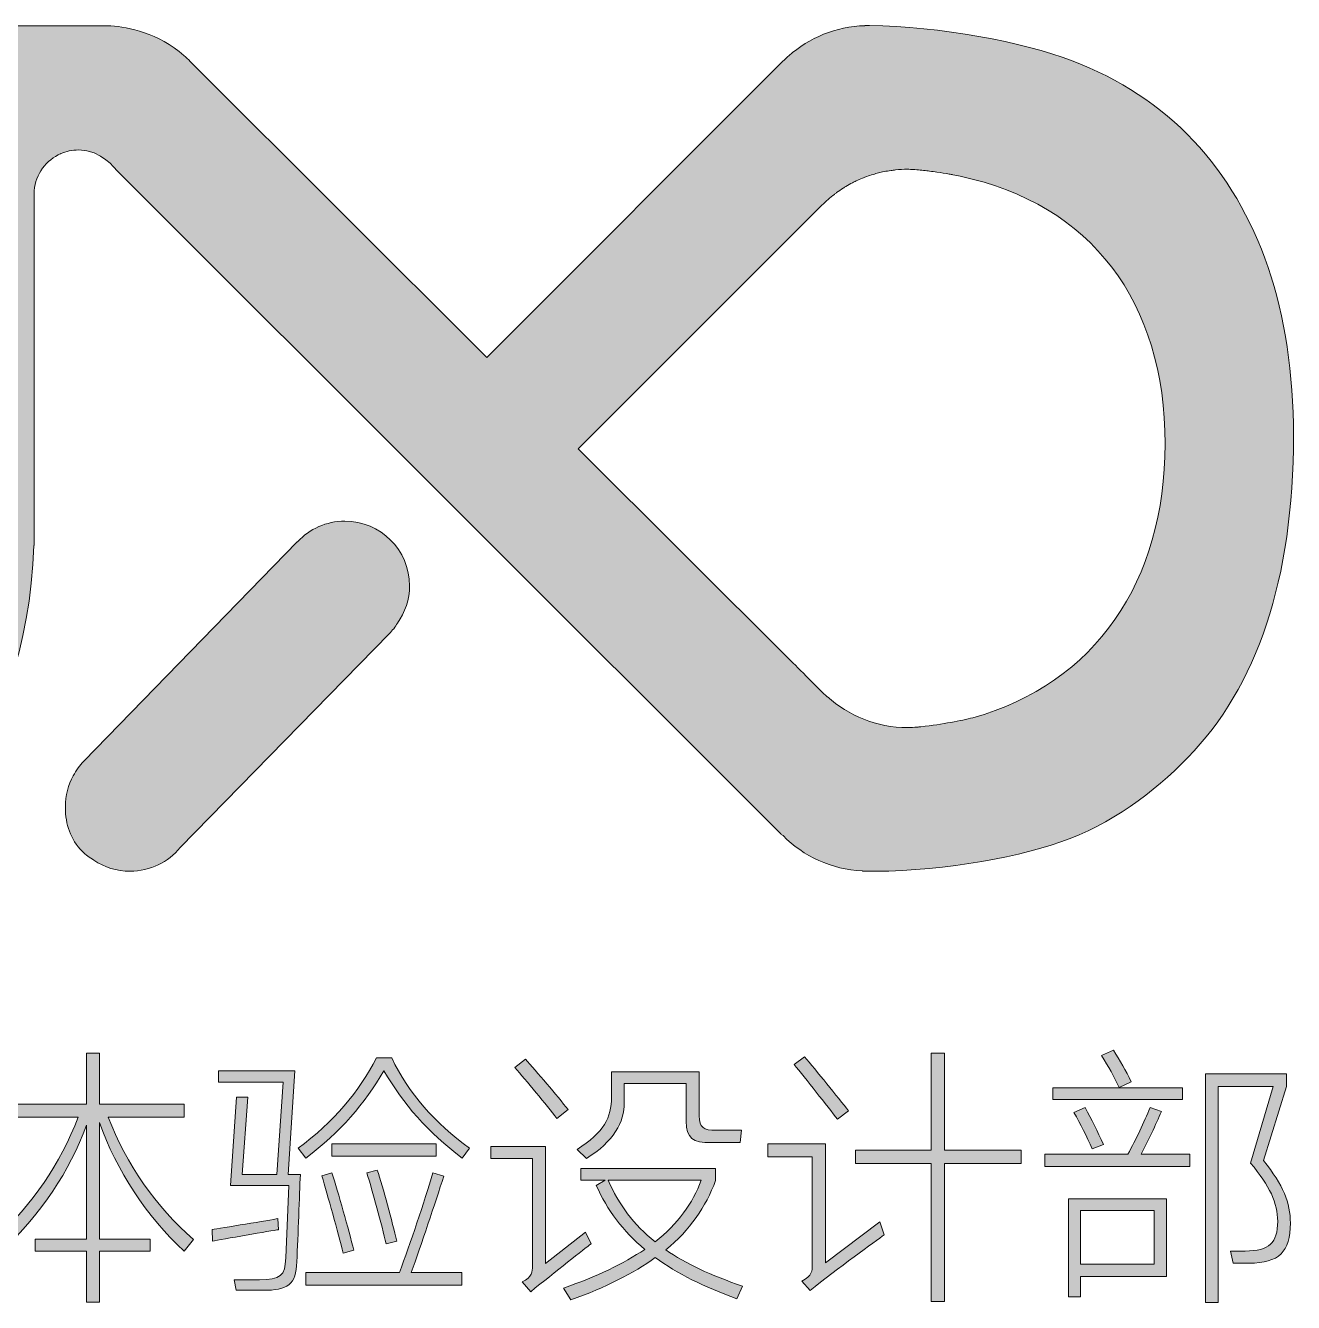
# Model space of a CAD drawing. Extents: x 23971 to 232415, y -48119 to 67869.
# Drawn here: x 206421 to 207178, y 40544 to 41306 of the extents above; entities that cross this region are included whole.
import ezdxf

# ---------------------------------------------------------------- set-up
doc = ezdxf.new("R2010")
doc.units = 0
doc.header["$LTSCALE"] = 1000
doc.header["$MEASUREMENT"] = 0
doc.layers.add('_U+56FE_U+5C42 1', color=7, linetype='Continuous')

# ---------------------------------------------------------------- blocks, each defined once
blk = doc.blocks.new('block 3')
at = {"layer": '_U+56FE_U+5C42 1'}
h = blk.add_hatch(color=251, dxfattribs=at)
h.dxf.hatch_style = 2
edge = h.paths.add_edge_path()
edge.add_spline(control_points=[(94.474, -162.055), (94.179, -162.605), (93.86, -163.107), (93.518, -163.545), (93.518, -163.545), (93.359, -163.13), (93.359, -163.13), (94.044, -162.23), (94.713, -160.851), (95.12, -159.481), (95.12, -159.481), (95.494, -159.545), (95.494, -159.545), (95.311, -160.15), (95.096, -160.748), (94.841, -161.306), (94.841, -161.306), (94.841, -166.525), (94.841, -166.525), (94.841, -166.525), (94.474, -166.525), (94.474, -166.525), (94.474, -166.525), (94.474, -162.055), (94.474, -162.055)], knot_values=[0, 0, 0, 0, 1, 1, 1, 2, 2, 2, 3, 3, 3, 4, 4, 4, 5, 5, 5, 6, 6, 6, 7, 7, 7, 8, 8, 8, 8], degree=3, periodic=0)
edge = h.paths.add_edge_path()
edge.add_spline(control_points=[(97.709, -165.115), (97.709, -165.115), (96.227, -165.115), (96.227, -165.115), (96.227, -165.115), (96.227, -164.764), (96.227, -164.764), (96.227, -164.764), (97.709, -164.764), (97.709, -164.764), (97.709, -164.764), (97.709, -161.481), (97.709, -161.481), (97.199, -162.844), (96.442, -163.975), (95.271, -165.123), (95.271, -165.123), (95.048, -164.788), (95.048, -164.788), (96.187, -163.728), (96.936, -162.612), (97.47, -161.25), (97.47, -161.25), (95.462, -161.25), (95.462, -161.25), (95.462, -161.25), (95.462, -160.875), (95.462, -160.875), (95.462, -160.875), (97.709, -160.875), (97.709, -160.875), (97.709, -160.875), (97.709, -159.409), (97.709, -159.409), (97.709, -159.409), (98.076, -159.409), (98.076, -159.409), (98.076, -159.409), (98.076, -160.875), (98.076, -160.875), (98.076, -160.875), (100.514, -160.875), (100.514, -160.875), (100.514, -160.875), (100.514, -161.25), (100.514, -161.25), (100.514, -161.25), (98.331, -161.25), (98.331, -161.25), (98.849, -162.612), (99.709, -163.832), (100.785, -164.772), (100.785, -164.772), (100.514, -165.107), (100.514, -165.107), (99.43, -164.111), (98.57, -162.78), (98.076, -161.409), (98.076, -161.409), (98.076, -164.764), (98.076, -164.764), (98.076, -164.764), (99.542, -164.764), (99.542, -164.764), (99.542, -164.764), (99.542, -165.115), (99.542, -165.115), (99.542, -165.115), (98.076, -165.115), (98.076, -165.115), (98.076, -165.115), (98.076, -166.581), (98.076, -166.581), (98.076, -166.581), (97.709, -166.581), (97.709, -166.581), (97.709, -166.581), (97.709, -165.115), (97.709, -165.115)], knot_values=[0, 0, 0, 0, 1, 1, 1, 2, 2, 2, 3, 3, 3, 4, 4, 4, 5, 5, 5, 6, 6, 6, 7, 7, 7, 8, 8, 8, 9, 9, 9, 10, 10, 10, 11, 11, 11, 12, 12, 12, 13, 13, 13, 14, 14, 14, 15, 15, 15, 16, 16, 16, 17, 17, 17, 18, 18, 18, 19, 19, 19, 20, 20, 20, 21, 21, 21, 22, 22, 22, 23, 23, 23, 24, 24, 24, 25, 25, 25, 26, 26, 26, 26], degree=3, periodic=0)
h = blk.add_hatch(color=251, dxfattribs=at)
h.dxf.hatch_style = 2
edge = h.paths.add_edge_path()
edge.add_spline(control_points=[(101.335, -164.82), (101.335, -164.82), (101.319, -164.485), (101.319, -164.485), (101.558, -164.453), (103.017, -164.214), (103.216, -164.174), (103.216, -164.174), (103.232, -164.493), (103.232, -164.493), (103.056, -164.517), (101.566, -164.78), (101.335, -164.82)], knot_values=[0, 0, 0, 0, 1, 1, 1, 2, 2, 2, 3, 3, 3, 4, 4, 4, 4], degree=3, periodic=0)
edge = h.paths.add_edge_path()
edge.add_spline(control_points=[(102.682, -165.935), (103.28, -165.935), (103.431, -165.824), (103.439, -165.306), (103.439, -165.306), (103.527, -163.218), (103.527, -163.218), (103.527, -163.218), (101.853, -163.218), (101.853, -163.218), (101.853, -163.218), (102.028, -160.676), (102.028, -160.676), (102.028, -160.676), (102.347, -160.676), (102.347, -160.676), (102.347, -160.676), (102.188, -162.907), (102.188, -162.907), (102.188, -162.907), (103.184, -162.907), (103.184, -162.907), (103.184, -162.907), (103.367, -160.246), (103.367, -160.246), (103.367, -160.246), (101.503, -160.246), (101.503, -160.246), (101.503, -160.246), (101.503, -159.919), (101.503, -159.919), (101.503, -159.919), (103.702, -159.919), (103.702, -159.919), (103.702, -159.919), (103.511, -162.907), (103.511, -162.907), (103.511, -162.907), (103.861, -162.907), (103.861, -162.907), (103.837, -163.505), (103.797, -164.652), (103.758, -165.417), (103.734, -166.079), (103.519, -166.238), (102.77, -166.238), (102.77, -166.238), (102.013, -166.238), (102.013, -166.238), (102.013, -166.238), (101.957, -165.935), (101.957, -165.935), (101.957, -165.935), (102.682, -165.935), (102.682, -165.935)], knot_values=[0, 0, 0, 0, 1, 1, 1, 2, 2, 2, 3, 3, 3, 4, 4, 4, 5, 5, 5, 6, 6, 6, 7, 7, 7, 8, 8, 8, 9, 9, 9, 10, 10, 10, 11, 11, 11, 12, 12, 12, 13, 13, 13, 14, 14, 14, 15, 15, 15, 16, 16, 16, 17, 17, 17, 18, 18, 18, 18], degree=3, periodic=0)
edge = h.paths.add_edge_path()
edge.add_spline(control_points=[(106.268, -159.919), (105.718, -160.86), (105.009, -161.688), (104.021, -162.429), (104.021, -162.429), (103.797, -162.15), (103.797, -162.15), (104.817, -161.393), (105.559, -160.525), (106.053, -159.545), (106.053, -159.545), (106.491, -159.545), (106.491, -159.545), (106.977, -160.565), (107.726, -161.417), (108.73, -162.15), (108.73, -162.15), (108.515, -162.429), (108.515, -162.429), (107.535, -161.696), (106.818, -160.867), (106.268, -159.919)], knot_values=[0, 0, 0, 0, 1, 1, 1, 2, 2, 2, 3, 3, 3, 4, 4, 4, 5, 5, 5, 6, 6, 6, 7, 7, 7, 7], degree=3, periodic=0)
edge = h.paths.add_edge_path()
edge.add_spline(control_points=[(107.049, -165.728), (107.049, -165.728), (108.507, -165.728), (108.507, -165.728), (108.507, -165.728), (108.507, -166.087), (108.507, -166.087), (108.507, -166.087), (104.021, -166.087), (104.021, -166.087), (104.021, -166.087), (104.021, -165.728), (104.021, -165.728), (104.021, -165.728), (106.714, -165.728), (106.714, -165.728), (107.017, -164.907), (107.431, -163.688), (107.678, -162.859), (107.678, -162.859), (107.989, -162.955), (107.989, -162.955), (107.742, -163.72), (107.336, -164.947), (107.049, -165.728)], knot_values=[0, 0, 0, 0, 1, 1, 1, 2, 2, 2, 3, 3, 3, 4, 4, 4, 5, 5, 5, 6, 6, 6, 7, 7, 7, 8, 8, 8, 8], degree=3, periodic=0)
edge = h.paths.add_edge_path()
edge.add_spline(control_points=[(104.483, -162.947), (104.483, -162.947), (104.77, -162.859), (104.77, -162.859), (104.945, -163.409), (105.256, -164.501), (105.399, -165.083), (105.399, -165.083), (105.096, -165.17), (105.096, -165.17), (104.953, -164.581), (104.642, -163.489), (104.483, -162.947)], knot_values=[0, 0, 0, 0, 1, 1, 1, 2, 2, 2, 3, 3, 3, 4, 4, 4, 4], degree=3, periodic=0)
h.paths.add_polyline_path([(104.77, -162.373), (104.77, -162.023), (107.766, -162.023), (107.766, -162.373)])
edge = h.paths.add_edge_path()
edge.add_spline(control_points=[(105.774, -162.859), (105.774, -162.859), (106.077, -162.78), (106.077, -162.78), (106.236, -163.266), (106.507, -164.278), (106.634, -164.82), (106.634, -164.82), (106.331, -164.899), (106.331, -164.899), (106.204, -164.358), (105.941, -163.369), (105.774, -162.859)], knot_values=[0, 0, 0, 0, 1, 1, 1, 2, 2, 2, 3, 3, 3, 4, 4, 4, 4], degree=3, periodic=0)
h = blk.add_hatch(color=251, dxfattribs=at)
h.dxf.hatch_style = 2
edge = h.paths.add_edge_path()
edge.add_spline(control_points=[(118.532, -166.246), (118.532, -166.246), (118.293, -165.975), (118.293, -165.975), (118.596, -165.824), (118.596, -165.68), (118.596, -165.505), (118.596, -165.505), (118.596, -162.397), (118.596, -162.397), (118.596, -162.397), (117.321, -162.397), (117.321, -162.397), (117.321, -162.397), (117.321, -162.023), (117.321, -162.023), (117.321, -162.023), (118.978, -162.023), (118.978, -162.023), (118.978, -162.023), (118.978, -165.449), (118.978, -165.449), (118.978, -165.449), (120.54, -164.27), (120.54, -164.27), (120.54, -164.27), (120.667, -164.637), (120.667, -164.637), (120.42, -164.82), (119.305, -165.625), (118.532, -166.246)], knot_values=[0, 0, 0, 0, 1, 1, 1, 2, 2, 2, 3, 3, 3, 4, 4, 4, 5, 5, 5, 6, 6, 6, 7, 7, 7, 8, 8, 8, 9, 9, 9, 10, 10, 10, 10], degree=3, periodic=0)
edge = h.paths.add_edge_path()
edge.add_spline(control_points=[(118.07, -159.736), (118.07, -159.736), (118.372, -159.513), (118.372, -159.513), (118.699, -159.887), (119.337, -160.692), (119.639, -161.067), (119.639, -161.067), (119.321, -161.314), (119.321, -161.314), (119.034, -160.947), (118.396, -160.126), (118.07, -159.736)], knot_values=[0, 0, 0, 0, 1, 1, 1, 2, 2, 2, 3, 3, 3, 4, 4, 4, 4], degree=3, periodic=0)
h.paths.add_polyline_path([(122.022, -162.589), (119.839, -162.589), (119.839, -162.206), (122.022, -162.206), (122.022, -159.409), (122.405, -159.409), (122.405, -162.206), (124.604, -162.206), (124.604, -162.589), (122.405, -162.589), (122.405, -166.565), (122.022, -166.565)])
h = blk.add_hatch(color=251, dxfattribs=at)
h.dxf.hatch_style = 2
edge = h.paths.add_edge_path()
edge.add_spline(control_points=[(128.062, -162.318), (128.062, -162.318), (129.465, -162.318), (129.465, -162.318), (129.465, -162.318), (129.465, -162.676), (129.465, -162.676), (129.465, -162.676), (125.289, -162.676), (125.289, -162.676), (125.289, -162.676), (125.289, -162.318), (125.289, -162.318), (125.289, -162.318), (127.68, -162.318), (127.68, -162.318), (127.911, -161.895), (128.15, -161.393), (128.317, -160.979), (128.317, -160.979), (128.644, -161.09), (128.644, -161.09), (128.477, -161.481), (128.27, -161.919), (128.062, -162.318)], knot_values=[0, 0, 0, 0, 1, 1, 1, 2, 2, 2, 3, 3, 3, 4, 4, 4, 5, 5, 5, 6, 6, 6, 7, 7, 7, 8, 8, 8, 8], degree=3, periodic=0)
h.paths.add_polyline_path([(125.52, -160.748), (125.52, -160.405), (129.25, -160.405), (129.25, -160.748)])
h.paths.add_polyline_path([(125.967, -163.601), (128.795, -163.601), (128.795, -165.84), (126.317, -165.84), (126.317, -166.429), (125.967, -166.429)])
edge = h.paths.add_edge_path()
edge.add_spline(control_points=[(126.126, -161.122), (126.126, -161.122), (126.445, -160.979), (126.445, -160.979), (126.628, -161.314), (126.803, -161.656), (126.979, -162.039), (126.979, -162.039), (126.652, -162.166), (126.652, -162.166), (126.493, -161.8), (126.325, -161.457), (126.126, -161.122)], knot_values=[0, 0, 0, 0, 1, 1, 1, 2, 2, 2, 3, 3, 3, 4, 4, 4, 4], degree=3, periodic=0)
h.paths.add_polyline_path([(126.317, -165.489), (128.437, -165.489), (128.437, -163.943), (126.317, -163.943)])
edge = h.paths.add_edge_path()
edge.add_spline(control_points=[(126.923, -159.481), (126.923, -159.481), (127.266, -159.321), (127.266, -159.321), (127.457, -159.632), (127.616, -159.903), (127.776, -160.238), (127.776, -160.238), (127.425, -160.397), (127.425, -160.397), (127.282, -160.079), (127.122, -159.8), (126.923, -159.481)], knot_values=[0, 0, 0, 0, 1, 1, 1, 2, 2, 2, 3, 3, 3, 4, 4, 4, 4], degree=3, periodic=0)
edge = h.paths.add_edge_path()
edge.add_spline(control_points=[(129.911, -160.007), (129.911, -160.007), (132.246, -160.007), (132.246, -160.007), (132.246, -160.007), (132.246, -160.373), (132.246, -160.373), (132.246, -160.373), (131.584, -162.501), (131.584, -162.501), (132.15, -163.218), (132.357, -163.712), (132.357, -164.302), (132.357, -165.131), (132.031, -165.457), (131.17, -165.457), (131.17, -165.457), (130.708, -165.457), (130.708, -165.457), (130.708, -165.457), (130.628, -165.107), (130.628, -165.107), (130.628, -165.107), (131.059, -165.107), (131.059, -165.107), (131.744, -165.107), (131.991, -164.876), (131.991, -164.254), (131.991, -163.728), (131.768, -163.234), (131.21, -162.573), (131.21, -162.573), (131.863, -160.373), (131.863, -160.373), (131.863, -160.373), (130.278, -160.373), (130.278, -160.373), (130.278, -160.373), (130.278, -166.589), (130.278, -166.589), (130.278, -166.589), (129.911, -166.589), (129.911, -166.589), (129.911, -166.589), (129.911, -160.007), (129.911, -160.007)], knot_values=[0, 0, 0, 0, 1, 1, 1, 2, 2, 2, 3, 3, 3, 4, 4, 4, 5, 5, 5, 6, 6, 6, 7, 7, 7, 8, 8, 8, 9, 9, 9, 10, 10, 10, 11, 11, 11, 12, 12, 12, 13, 13, 13, 14, 14, 14, 15, 15, 15, 15], degree=3, periodic=0)
h = blk.add_hatch(color=251, dxfattribs=at)
h.dxf.hatch_style = 2
edge = h.paths.add_edge_path()
edge.add_spline(control_points=[(110.491, -166.278), (110.491, -166.278), (110.244, -165.999), (110.244, -165.999), (110.539, -165.848), (110.539, -165.704), (110.539, -165.537), (110.539, -165.537), (110.539, -162.445), (110.539, -162.445), (110.539, -162.445), (109.344, -162.445), (109.344, -162.445), (109.344, -162.445), (109.344, -162.095), (109.344, -162.095), (109.344, -162.095), (110.922, -162.095), (110.922, -162.095), (110.922, -162.095), (110.922, -165.465), (110.922, -165.465), (110.922, -165.465), (112.069, -164.565), (112.069, -164.565), (112.069, -164.565), (112.228, -164.899), (112.228, -164.899), (112.053, -165.035), (111.185, -165.72), (110.491, -166.278)], knot_values=[0, 0, 0, 0, 1, 1, 1, 2, 2, 2, 3, 3, 3, 4, 4, 4, 5, 5, 5, 6, 6, 6, 7, 7, 7, 8, 8, 8, 9, 9, 9, 10, 10, 10, 10], degree=3, periodic=0)
edge = h.paths.add_edge_path()
edge.add_spline(control_points=[(110.037, -159.824), (110.037, -159.824), (110.34, -159.584), (110.34, -159.584), (110.651, -159.927), (111.256, -160.644), (111.567, -161.035), (111.567, -161.035), (111.24, -161.29), (111.24, -161.29), (110.954, -160.907), (110.348, -160.182), (110.037, -159.824)], knot_values=[0, 0, 0, 0, 1, 1, 1, 2, 2, 2, 3, 3, 3, 4, 4, 4, 4], degree=3, periodic=0)
edge = h.paths.add_edge_path()
edge.add_spline(control_points=[(115.814, -162.732), (115.814, -162.732), (115.814, -163.075), (115.814, -163.075), (115.527, -163.84), (115.073, -164.501), (114.38, -165.075), (114.954, -165.473), (115.679, -165.808), (116.587, -166.119), (116.587, -166.119), (116.428, -166.485), (116.428, -166.485), (115.48, -166.143), (114.707, -165.752), (114.077, -165.298), (113.448, -165.752), (112.651, -166.151), (111.647, -166.517), (111.647, -166.517), (111.44, -166.174), (111.44, -166.174), (112.396, -165.84), (113.169, -165.473), (113.774, -165.059), (113.145, -164.533), (112.691, -163.927), (112.38, -163.218), (112.38, -163.218), (112.635, -163.067), (112.635, -163.067), (112.635, -163.067), (111.934, -163.067), (111.934, -163.067), (111.934, -163.067), (111.934, -162.732), (111.934, -162.732), (111.934, -162.732), (115.814, -162.732), (115.814, -162.732)], knot_values=[0, 0, 0, 0, 1, 1, 1, 2, 2, 2, 3, 3, 3, 4, 4, 4, 5, 5, 5, 6, 6, 6, 7, 7, 7, 8, 8, 8, 9, 9, 9, 10, 10, 10, 11, 11, 11, 12, 12, 12, 13, 13, 13, 13], degree=3, periodic=0)
edge = h.paths.add_edge_path()
edge.add_spline(control_points=[(115.679, -161.983), (115.161, -161.999), (114.97, -161.863), (114.97, -161.37), (114.97, -161.37), (114.97, -160.286), (114.97, -160.286), (114.97, -160.286), (113.185, -160.286), (113.185, -160.286), (113.185, -160.286), (113.185, -160.828), (113.185, -160.828), (113.185, -161.401), (112.882, -161.951), (112.093, -162.445), (112.093, -162.445), (111.83, -162.182), (111.83, -162.182), (112.595, -161.688), (112.818, -161.274), (112.818, -160.668), (112.818, -160.668), (112.818, -159.951), (112.818, -159.951), (112.818, -159.951), (115.344, -159.951), (115.344, -159.951), (115.344, -159.951), (115.344, -161.21), (115.344, -161.21), (115.344, -161.561), (115.464, -161.632), (115.838, -161.632), (115.838, -161.632), (116.555, -161.632), (116.555, -161.632), (116.555, -161.632), (116.516, -161.983), (116.516, -161.983), (116.516, -161.983), (115.679, -161.983), (115.679, -161.983)], knot_values=[0, 0, 0, 0, 1, 1, 1, 2, 2, 2, 3, 3, 3, 4, 4, 4, 5, 5, 5, 6, 6, 6, 7, 7, 7, 8, 8, 8, 9, 9, 9, 10, 10, 10, 11, 11, 11, 12, 12, 12, 13, 13, 13, 14, 14, 14, 14], degree=3, periodic=0)
edge = h.paths.add_edge_path()
edge.add_spline(control_points=[(114.069, -164.844), (114.731, -164.326), (115.153, -163.736), (115.4, -163.067), (115.4, -163.067), (112.723, -163.067), (112.723, -163.067), (113.025, -163.768), (113.456, -164.35), (114.069, -164.844)], knot_values=[0, 0, 0, 0, 1, 1, 1, 2, 2, 2, 3, 3, 3, 3], degree=3, periodic=0)
at = {"layer": '_U+56FE_U+5C42 1', "lineweight": 0}
for points in [[(122.022, -162.589), (119.839, -162.589), (119.839, -162.206), (122.022, -162.206), (122.022, -159.409), (122.405, -159.409), (122.405, -162.206), (124.604, -162.206), (124.604, -162.589), (122.405, -162.589), (122.405, -166.565), (122.022, -166.565), (122.022, -162.589)], [(125.52, -160.748), (125.52, -160.405), (129.25, -160.405), (129.25, -160.748), (125.52, -160.748)], [(104.77, -162.373), (104.77, -162.023), (107.766, -162.023), (107.766, -162.373), (104.77, -162.373)], [(125.967, -163.601), (128.795, -163.601), (128.795, -165.84), (126.317, -165.84), (126.317, -166.429), (125.967, -166.429), (125.967, -163.601)], [(126.317, -165.489), (128.437, -165.489), (128.437, -163.943), (126.317, -163.943), (126.317, -165.489)]]:
    blk.add_lwpolyline(points, dxfattribs=at)
for points, knots in [([(97.709, -165.115), (97.709, -165.115), (96.227, -165.115), (96.227, -165.115), (96.227, -165.115), (96.227, -164.764), (96.227, -164.764), (96.227, -164.764), (97.709, -164.764), (97.709, -164.764), (97.709, -164.764), (97.709, -161.481), (97.709, -161.481), (97.199, -162.844), (96.442, -163.975), (95.271, -165.123), (95.271, -165.123), (95.048, -164.788), (95.048, -164.788), (96.187, -163.728), (96.936, -162.612), (97.47, -161.25), (97.47, -161.25), (95.462, -161.25), (95.462, -161.25), (95.462, -161.25), (95.462, -160.875), (95.462, -160.875), (95.462, -160.875), (97.709, -160.875), (97.709, -160.875), (97.709, -160.875), (97.709, -159.409), (97.709, -159.409), (97.709, -159.409), (98.076, -159.409), (98.076, -159.409), (98.076, -159.409), (98.076, -160.875), (98.076, -160.875), (98.076, -160.875), (100.514, -160.875), (100.514, -160.875), (100.514, -160.875), (100.514, -161.25), (100.514, -161.25), (100.514, -161.25), (98.331, -161.25), (98.331, -161.25), (98.849, -162.612), (99.709, -163.832), (100.785, -164.772), (100.785, -164.772), (100.514, -165.107), (100.514, -165.107), (99.43, -164.111), (98.57, -162.78), (98.076, -161.409), (98.076, -161.409), (98.076, -164.764), (98.076, -164.764), (98.076, -164.764), (99.542, -164.764), (99.542, -164.764), (99.542, -164.764), (99.542, -165.115), (99.542, -165.115), (99.542, -165.115), (98.076, -165.115), (98.076, -165.115), (98.076, -165.115), (98.076, -166.581), (98.076, -166.581), (98.076, -166.581), (97.709, -166.581), (97.709, -166.581), (97.709, -166.581), (97.709, -165.115), (97.709, -165.115)], [0, 0, 0, 0, 1, 1, 1, 2, 2, 2, 3, 3, 3, 4, 4, 4, 5, 5, 5, 6, 6, 6, 7, 7, 7, 8, 8, 8, 9, 9, 9, 10, 10, 10, 11, 11, 11, 12, 12, 12, 13, 13, 13, 14, 14, 14, 15, 15, 15, 16, 16, 16, 17, 17, 17, 18, 18, 18, 19, 19, 19, 20, 20, 20, 21, 21, 21, 22, 22, 22, 23, 23, 23, 24, 24, 24, 25, 25, 25, 26, 26, 26, 26]), ([(106.268, -159.919), (105.718, -160.86), (105.009, -161.688), (104.021, -162.429), (104.021, -162.429), (103.797, -162.15), (103.797, -162.15), (104.817, -161.393), (105.559, -160.525), (106.053, -159.545), (106.053, -159.545), (106.491, -159.545), (106.491, -159.545), (106.977, -160.565), (107.726, -161.417), (108.73, -162.15), (108.73, -162.15), (108.515, -162.429), (108.515, -162.429), (107.535, -161.696), (106.818, -160.867), (106.268, -159.919)], [0, 0, 0, 0, 1, 1, 1, 2, 2, 2, 3, 3, 3, 4, 4, 4, 5, 5, 5, 6, 6, 6, 7, 7, 7, 7]), ([(118.07, -159.736), (118.07, -159.736), (118.372, -159.513), (118.372, -159.513), (118.699, -159.887), (119.337, -160.692), (119.639, -161.067), (119.639, -161.067), (119.321, -161.314), (119.321, -161.314), (119.034, -160.947), (118.396, -160.126), (118.07, -159.736)], [0, 0, 0, 0, 1, 1, 1, 2, 2, 2, 3, 3, 3, 4, 4, 4, 4]), ([(126.923, -159.481), (126.923, -159.481), (127.266, -159.321), (127.266, -159.321), (127.457, -159.632), (127.616, -159.903), (127.776, -160.238), (127.776, -160.238), (127.425, -160.397), (127.425, -160.397), (127.282, -160.079), (127.122, -159.8), (126.923, -159.481)], [0, 0, 0, 0, 1, 1, 1, 2, 2, 2, 3, 3, 3, 4, 4, 4, 4]), ([(102.682, -165.935), (103.28, -165.935), (103.431, -165.824), (103.439, -165.306), (103.439, -165.306), (103.527, -163.218), (103.527, -163.218), (103.527, -163.218), (101.853, -163.218), (101.853, -163.218), (101.853, -163.218), (102.028, -160.676), (102.028, -160.676), (102.028, -160.676), (102.347, -160.676), (102.347, -160.676), (102.347, -160.676), (102.188, -162.907), (102.188, -162.907), (102.188, -162.907), (103.184, -162.907), (103.184, -162.907), (103.184, -162.907), (103.367, -160.246), (103.367, -160.246), (103.367, -160.246), (101.503, -160.246), (101.503, -160.246), (101.503, -160.246), (101.503, -159.919), (101.503, -159.919), (101.503, -159.919), (103.702, -159.919), (103.702, -159.919), (103.702, -159.919), (103.511, -162.907), (103.511, -162.907), (103.511, -162.907), (103.861, -162.907), (103.861, -162.907), (103.837, -163.505), (103.797, -164.652), (103.758, -165.417), (103.734, -166.079), (103.519, -166.238), (102.77, -166.238), (102.77, -166.238), (102.013, -166.238), (102.013, -166.238), (102.013, -166.238), (101.957, -165.935), (101.957, -165.935), (101.957, -165.935), (102.682, -165.935), (102.682, -165.935)], [0, 0, 0, 0, 1, 1, 1, 2, 2, 2, 3, 3, 3, 4, 4, 4, 5, 5, 5, 6, 6, 6, 7, 7, 7, 8, 8, 8, 9, 9, 9, 10, 10, 10, 11, 11, 11, 12, 12, 12, 13, 13, 13, 14, 14, 14, 15, 15, 15, 16, 16, 16, 17, 17, 17, 18, 18, 18, 18]), ([(110.037, -159.824), (110.037, -159.824), (110.34, -159.584), (110.34, -159.584), (110.651, -159.927), (111.256, -160.644), (111.567, -161.035), (111.567, -161.035), (111.24, -161.29), (111.24, -161.29), (110.954, -160.907), (110.348, -160.182), (110.037, -159.824)], [0, 0, 0, 0, 1, 1, 1, 2, 2, 2, 3, 3, 3, 4, 4, 4, 4]), ([(115.679, -161.983), (115.161, -161.999), (114.97, -161.863), (114.97, -161.37), (114.97, -161.37), (114.97, -160.286), (114.97, -160.286), (114.97, -160.286), (113.185, -160.286), (113.185, -160.286), (113.185, -160.286), (113.185, -160.828), (113.185, -160.828), (113.185, -161.401), (112.882, -161.951), (112.093, -162.445), (112.093, -162.445), (111.83, -162.182), (111.83, -162.182), (112.595, -161.688), (112.818, -161.274), (112.818, -160.668), (112.818, -160.668), (112.818, -159.951), (112.818, -159.951), (112.818, -159.951), (115.344, -159.951), (115.344, -159.951), (115.344, -159.951), (115.344, -161.21), (115.344, -161.21), (115.344, -161.561), (115.464, -161.632), (115.838, -161.632), (115.838, -161.632), (116.555, -161.632), (116.555, -161.632), (116.555, -161.632), (116.516, -161.983), (116.516, -161.983), (116.516, -161.983), (115.679, -161.983), (115.679, -161.983)], [0, 0, 0, 0, 1, 1, 1, 2, 2, 2, 3, 3, 3, 4, 4, 4, 5, 5, 5, 6, 6, 6, 7, 7, 7, 8, 8, 8, 9, 9, 9, 10, 10, 10, 11, 11, 11, 12, 12, 12, 13, 13, 13, 14, 14, 14, 14]), ([(129.911, -160.007), (129.911, -160.007), (132.246, -160.007), (132.246, -160.007), (132.246, -160.007), (132.246, -160.373), (132.246, -160.373), (132.246, -160.373), (131.584, -162.501), (131.584, -162.501), (132.15, -163.218), (132.357, -163.712), (132.357, -164.302), (132.357, -165.131), (132.031, -165.457), (131.17, -165.457), (131.17, -165.457), (130.708, -165.457), (130.708, -165.457), (130.708, -165.457), (130.628, -165.107), (130.628, -165.107), (130.628, -165.107), (131.059, -165.107), (131.059, -165.107), (131.744, -165.107), (131.991, -164.876), (131.991, -164.254), (131.991, -163.728), (131.768, -163.234), (131.21, -162.573), (131.21, -162.573), (131.863, -160.373), (131.863, -160.373), (131.863, -160.373), (130.278, -160.373), (130.278, -160.373), (130.278, -160.373), (130.278, -166.589), (130.278, -166.589), (130.278, -166.589), (129.911, -166.589), (129.911, -166.589), (129.911, -166.589), (129.911, -160.007), (129.911, -160.007)], [0, 0, 0, 0, 1, 1, 1, 2, 2, 2, 3, 3, 3, 4, 4, 4, 5, 5, 5, 6, 6, 6, 7, 7, 7, 8, 8, 8, 9, 9, 9, 10, 10, 10, 11, 11, 11, 12, 12, 12, 13, 13, 13, 14, 14, 14, 15, 15, 15, 15]), ([(128.062, -162.318), (128.062, -162.318), (129.465, -162.318), (129.465, -162.318), (129.465, -162.318), (129.465, -162.676), (129.465, -162.676), (129.465, -162.676), (125.289, -162.676), (125.289, -162.676), (125.289, -162.676), (125.289, -162.318), (125.289, -162.318), (125.289, -162.318), (127.68, -162.318), (127.68, -162.318), (127.911, -161.895), (128.15, -161.393), (128.317, -160.979), (128.317, -160.979), (128.644, -161.09), (128.644, -161.09), (128.477, -161.481), (128.27, -161.919), (128.062, -162.318)], [0, 0, 0, 0, 1, 1, 1, 2, 2, 2, 3, 3, 3, 4, 4, 4, 5, 5, 5, 6, 6, 6, 7, 7, 7, 8, 8, 8, 8]), ([(126.126, -161.122), (126.126, -161.122), (126.445, -160.979), (126.445, -160.979), (126.628, -161.314), (126.803, -161.656), (126.979, -162.039), (126.979, -162.039), (126.652, -162.166), (126.652, -162.166), (126.493, -161.8), (126.325, -161.457), (126.126, -161.122)], [0, 0, 0, 0, 1, 1, 1, 2, 2, 2, 3, 3, 3, 4, 4, 4, 4]), ([(110.491, -166.278), (110.491, -166.278), (110.244, -165.999), (110.244, -165.999), (110.539, -165.848), (110.539, -165.704), (110.539, -165.537), (110.539, -165.537), (110.539, -162.445), (110.539, -162.445), (110.539, -162.445), (109.344, -162.445), (109.344, -162.445), (109.344, -162.445), (109.344, -162.095), (109.344, -162.095), (109.344, -162.095), (110.922, -162.095), (110.922, -162.095), (110.922, -162.095), (110.922, -165.465), (110.922, -165.465), (110.922, -165.465), (112.069, -164.565), (112.069, -164.565), (112.069, -164.565), (112.228, -164.899), (112.228, -164.899), (112.053, -165.035), (111.185, -165.72), (110.491, -166.278)], [0, 0, 0, 0, 1, 1, 1, 2, 2, 2, 3, 3, 3, 4, 4, 4, 5, 5, 5, 6, 6, 6, 7, 7, 7, 8, 8, 8, 9, 9, 9, 10, 10, 10, 10]), ([(118.532, -166.246), (118.532, -166.246), (118.293, -165.975), (118.293, -165.975), (118.596, -165.824), (118.596, -165.68), (118.596, -165.505), (118.596, -165.505), (118.596, -162.397), (118.596, -162.397), (118.596, -162.397), (117.321, -162.397), (117.321, -162.397), (117.321, -162.397), (117.321, -162.023), (117.321, -162.023), (117.321, -162.023), (118.978, -162.023), (118.978, -162.023), (118.978, -162.023), (118.978, -165.449), (118.978, -165.449), (118.978, -165.449), (120.54, -164.27), (120.54, -164.27), (120.54, -164.27), (120.667, -164.637), (120.667, -164.637), (120.42, -164.82), (119.305, -165.625), (118.532, -166.246)], [0, 0, 0, 0, 1, 1, 1, 2, 2, 2, 3, 3, 3, 4, 4, 4, 5, 5, 5, 6, 6, 6, 7, 7, 7, 8, 8, 8, 9, 9, 9, 10, 10, 10, 10]), ([(107.049, -165.728), (107.049, -165.728), (108.507, -165.728), (108.507, -165.728), (108.507, -165.728), (108.507, -166.087), (108.507, -166.087), (108.507, -166.087), (104.021, -166.087), (104.021, -166.087), (104.021, -166.087), (104.021, -165.728), (104.021, -165.728), (104.021, -165.728), (106.714, -165.728), (106.714, -165.728), (107.017, -164.907), (107.431, -163.688), (107.678, -162.859), (107.678, -162.859), (107.989, -162.955), (107.989, -162.955), (107.742, -163.72), (107.336, -164.947), (107.049, -165.728)], [0, 0, 0, 0, 1, 1, 1, 2, 2, 2, 3, 3, 3, 4, 4, 4, 5, 5, 5, 6, 6, 6, 7, 7, 7, 8, 8, 8, 8]), ([(104.483, -162.947), (104.483, -162.947), (104.77, -162.859), (104.77, -162.859), (104.945, -163.409), (105.256, -164.501), (105.399, -165.083), (105.399, -165.083), (105.096, -165.17), (105.096, -165.17), (104.953, -164.581), (104.642, -163.489), (104.483, -162.947)], [0, 0, 0, 0, 1, 1, 1, 2, 2, 2, 3, 3, 3, 4, 4, 4, 4]), ([(105.774, -162.859), (105.774, -162.859), (106.077, -162.78), (106.077, -162.78), (106.236, -163.266), (106.507, -164.278), (106.634, -164.82), (106.634, -164.82), (106.331, -164.899), (106.331, -164.899), (106.204, -164.358), (105.941, -163.369), (105.774, -162.859)], [0, 0, 0, 0, 1, 1, 1, 2, 2, 2, 3, 3, 3, 4, 4, 4, 4]), ([(115.814, -162.732), (115.814, -162.732), (115.814, -163.075), (115.814, -163.075), (115.527, -163.84), (115.073, -164.501), (114.38, -165.075), (114.954, -165.473), (115.679, -165.808), (116.587, -166.119), (116.587, -166.119), (116.428, -166.485), (116.428, -166.485), (115.48, -166.143), (114.707, -165.752), (114.077, -165.298), (113.448, -165.752), (112.651, -166.151), (111.647, -166.517), (111.647, -166.517), (111.44, -166.174), (111.44, -166.174), (112.396, -165.84), (113.169, -165.473), (113.774, -165.059), (113.145, -164.533), (112.691, -163.927), (112.38, -163.218), (112.38, -163.218), (112.635, -163.067), (112.635, -163.067), (112.635, -163.067), (111.934, -163.067), (111.934, -163.067), (111.934, -163.067), (111.934, -162.732), (111.934, -162.732), (111.934, -162.732), (115.814, -162.732), (115.814, -162.732)], [0, 0, 0, 0, 1, 1, 1, 2, 2, 2, 3, 3, 3, 4, 4, 4, 5, 5, 5, 6, 6, 6, 7, 7, 7, 8, 8, 8, 9, 9, 9, 10, 10, 10, 11, 11, 11, 12, 12, 12, 13, 13, 13, 13]), ([(114.069, -164.844), (114.731, -164.326), (115.153, -163.736), (115.4, -163.067), (115.4, -163.067), (112.723, -163.067), (112.723, -163.067), (113.025, -163.768), (113.456, -164.35), (114.069, -164.844)], [0, 0, 0, 0, 1, 1, 1, 2, 2, 2, 3, 3, 3, 3]), ([(101.335, -164.82), (101.335, -164.82), (101.319, -164.485), (101.319, -164.485), (101.558, -164.453), (103.017, -164.214), (103.216, -164.174), (103.216, -164.174), (103.232, -164.493), (103.232, -164.493), (103.056, -164.517), (101.566, -164.78), (101.335, -164.82)], [0, 0, 0, 0, 1, 1, 1, 2, 2, 2, 3, 3, 3, 4, 4, 4, 4])]:
    blk.add_open_spline(points, degree=3, knots=knots, dxfattribs=at)
blk = doc.blocks.new('40kuang')
at = {"layer": '_U+56FE_U+5C42 1'}
h = blk.add_hatch(color=256, dxfattribs=at)
h.dxf.hatch_style = 2
edge = h.paths.add_edge_path()
edge.add_spline(control_points=[(-169887.48, 35682.97), (-169897.58, 35712.6), (-169912.42, 35737.82), (-169932, 35758.65), (-169951.58, 35779.46), (-169975.84, 35795.43), (-170004.77, 35806.54), (-170033.09, 35817.42), (-170083.79, 35826.94), (-170125.22, 35827.34), (-170125.48, 35827.35), (-170125.72, 35827.38), (-170125.98, 35827.38), (-170126.13, 35827.38), (-170126.28, 35827.36), (-170126.43, 35827.36), (-170126.93, 35827.36), (-170127.44, 35827.38), (-170127.94, 35827.38), (-170127.94, 35827.38), (-170127.94, 35827.29), (-170127.94, 35827.29), (-170145.4, 35826.81), (-170161.26, 35820.09), (-170173.41, 35809.26), (-170173.76, 35808.99), (-170174.12, 35808.75), (-170174.46, 35808.47), (-170174.46, 35808.47), (-170176.13, 35806.8), (-170176.13, 35806.8), (-170176.31, 35806.62), (-170176.48, 35806.45), (-170176.66, 35806.27), (-170176.66, 35806.27), (-170353.48, 35629.2), (-170353.48, 35629.2), (-170353.48, 35629.2), (-170528.16, 35803.59), (-170528.16, 35803.59), (-170528.87, 35804.27), (-170529.62, 35805), (-170530.45, 35805.87), (-170531.7, 35807.18), (-170532.99, 35808.38), (-170534.29, 35809.53), (-170549.6, 35822.95), (-170567.28, 35826.4), (-170577.82, 35827.15), (-170577.82, 35827.15), (-170579.1, 35827.15), (-170579.1, 35827.15), (-170579.27, 35827.16), (-170579.47, 35827.17), (-170579.63, 35827.18), (-170579.63, 35827.18), (-170580.81, 35827.18), (-170580.81, 35827.18), (-170582.21, 35827.21), (-170583.03, 35827.19), (-170583.03, 35827.19), (-170583.03, 35827.19), (-170583.01, 35827.18), (-170583.01, 35827.18), (-170583.01, 35827.18), (-170665.41, 35827.18), (-170665.41, 35827.18), (-170665.52, 35827.18), (-170665.62, 35827.16), (-170665.72, 35827.16), (-170665.74, 35827.16), (-170665.76, 35827.16), (-170665.77, 35827.16), (-170689.21, 35827.16), (-170708.2, 35808.16), (-170708.2, 35784.73), (-170708.2, 35784.67), (-170708.2, 35784.6), (-170708.2, 35784.54), (-170708.35, 35783.22), (-170708.43, 35781.92), (-170708.43, 35780.64), (-170708.43, 35780.64), (-170707.34, 35528.68), (-170707.34, 35528.68), (-170707.99, 35435.64), (-170750.03, 35403.94), (-170813.76, 35403.52), (-170876.79, 35404.79), (-170924.16, 35433.92), (-170924.16, 35528.67), (-170924.16, 35528.67), (-170924.16, 35539.04), (-170924.16, 35539.04), (-170924.16, 35539.04), (-170924.16, 35784.87), (-170924.16, 35784.87), (-170924.16, 35785.22), (-170924.21, 35785.57), (-170924.23, 35785.92), (-170924.88, 35808.78), (-170943.57, 35827.13), (-170966.59, 35827.13), (-170989.62, 35827.13), (-171008.31, 35808.78), (-171008.96, 35785.92), (-171008.97, 35785.57), (-171009.02, 35785.22), (-171009.02, 35784.87), (-171009.02, 35784.87), (-171009.02, 35784.72), (-171009.02, 35784.72), (-171009.02, 35784.71), (-171009.02, 35784.71), (-171009.02, 35784.7), (-171009.02, 35784.7), (-171009.02, 35784.69), (-171009.02, 35784.69), (-171009.02, 35784.69), (-171007.97, 35539.04), (-171007.97, 35539.04), (-171007.97, 35539.04), (-171008.02, 35539.04), (-171008.02, 35539.04), (-171008.02, 35539.04), (-171008.02, 35528.67), (-171008.02, 35528.67), (-171008.02, 35525.99), (-171007.95, 35523.37), (-171007.89, 35520.74), (-171007.89, 35520.74), (-171007.88, 35517.03), (-171007.88, 35517.03), (-171007.88, 35517.03), (-171007.83, 35517.03), (-171007.83, 35517.03), (-171003.89, 35395.21), (-170937.48, 35322.62), (-170815.95, 35322.62), (-170692.3, 35322.62), (-170628.26, 35394.31), (-170623.84, 35517.03), (-170623.84, 35517.03), (-170623.57, 35517.03), (-170623.57, 35517.03), (-170623.57, 35517.03), (-170623.57, 35530.86), (-170623.57, 35530.86), (-170623.57, 35530.86), (-170623.57, 35539.04), (-170623.57, 35539.04), (-170623.57, 35539.04), (-170623.57, 35725.93), (-170623.57, 35725.93), (-170623.57, 35725.93), (-170623.52, 35725.92), (-170623.52, 35725.92), (-170623.54, 35726.25), (-170623.57, 35726.57), (-170623.57, 35726.89), (-170623.57, 35737.06), (-170617.75, 35745.85), (-170609.26, 35750.16), (-170608.77, 35750.43), (-170608.26, 35750.66), (-170607.74, 35750.9), (-170607.68, 35750.92), (-170607.62, 35750.95), (-170607.56, 35750.98), (-170604.53, 35752.31), (-170601.04, 35753.12), (-170597, 35753.12), (-170583.59, 35753.12), (-170574.83, 35741.51), (-170574.83, 35741.51), (-170574.83, 35741.51), (-170178.22, 35344.9), (-170178.22, 35344.9), (-170177.76, 35344.54), (-170177.29, 35344.22), (-170176.82, 35343.88), (-170164.65, 35331.53), (-170147.99, 35323.66), (-170129.48, 35322.77), (-170129.48, 35322.77), (-170129.48, 35322.59), (-170129.48, 35322.59), (-170087.88, 35322.05), (-170041.06, 35329.6), (-170011.13, 35340.08), (-169981.2, 35350.55), (-169955.94, 35369.33), (-169935.37, 35390.41), (-169914.79, 35411.48), (-169899.14, 35438.05), (-169888.41, 35470.11), (-169877.69, 35502.16), (-169872.33, 35539.65), (-169872.33, 35582.57), (-169872.33, 35619.87), (-169877.38, 35653.33), (-169887.48, 35682.97)], knot_values=[0, 0, 0, 0, 1, 1, 1, 2, 2, 2, 3, 3, 3, 4, 4, 4, 5, 5, 5, 6, 6, 6, 7, 7, 7, 8, 8, 8, 9, 9, 9, 10, 10, 10, 11, 11, 11, 12, 12, 12, 13, 13, 13, 14, 14, 14, 15, 15, 15, 16, 16, 16, 17, 17, 17, 18, 18, 18, 19, 19, 19, 20, 20, 20, 21, 21, 21, 22, 22, 22, 23, 23, 23, 24, 24, 24, 25, 25, 25, 26, 26, 26, 27, 27, 27, 28, 28, 28, 29, 29, 29, 30, 30, 30, 31, 31, 31, 32, 32, 32, 33, 33, 33, 34, 34, 34, 35, 35, 35, 36, 36, 36, 37, 37, 37, 38, 38, 38, 39, 39, 39, 40, 40, 40, 41, 41, 41, 42, 42, 42, 43, 43, 43, 44, 44, 44, 45, 45, 45, 46, 46, 46, 47, 47, 47, 48, 48, 48, 49, 49, 49, 50, 50, 50, 51, 51, 51, 52, 52, 52, 53, 53, 53, 54, 54, 54, 55, 55, 55, 56, 56, 56, 57, 57, 57, 58, 58, 58, 59, 59, 59, 60, 60, 60, 61, 61, 61, 62, 62, 62, 63, 63, 63, 64, 64, 64, 65, 65, 65, 66, 66, 66, 67, 67, 67, 67], degree=3, periodic=0)
edge = h.paths.add_edge_path()
edge.add_spline(control_points=[(-170063.68, 35414.21), (-170070.54, 35412.51), (-170081.05, 35410.34), (-170094.65, 35408.85), (-170095.02, 35408.81), (-170095.39, 35408.76), (-170095.76, 35408.72), (-170096.08, 35408.69), (-170096.37, 35408.65), (-170096.69, 35408.62), (-170096.69, 35408.62), (-170096.67, 35408.68), (-170096.67, 35408.68), (-170098.63, 35408.52), (-170100.6, 35408.38), (-170102.61, 35408.38), (-170121.03, 35408.38), (-170137.77, 35415.41), (-170150.42, 35426.85), (-170150.5, 35426.82), (-170150.57, 35426.75), (-170150.64, 35426.8), (-170151.37, 35427.34), (-170166.39, 35442.48), (-170171.9, 35448.04), (-170171.92, 35448.02), (-170171.94, 35448), (-170171.97, 35447.97), (-170171.97, 35447.97), (-170299, 35574.81), (-170299, 35574.81), (-170299, 35574.81), (-170153.63, 35720.18), (-170153.63, 35720.18), (-170153.62, 35720.17), (-170153.61, 35720.15), (-170153.6, 35720.14), (-170152.45, 35721.31), (-170151.22, 35722.39), (-170150, 35723.48), (-170148.77, 35724.56), (-170147.51, 35725.6), (-170146.21, 35726.6), (-170145.77, 35726.95), (-170145.32, 35727.3), (-170144.86, 35727.63), (-170143.59, 35728.57), (-170142.29, 35729.47), (-170140.95, 35730.32), (-170140.4, 35730.67), (-170139.84, 35731.02), (-170139.28, 35731.36), (-170137.99, 35732.13), (-170136.68, 35732.87), (-170135.35, 35733.57), (-170134.66, 35733.93), (-170133.95, 35734.26), (-170133.25, 35734.6), (-170131.99, 35735.2), (-170130.71, 35735.79), (-170129.41, 35736.32), (-170128.55, 35736.67), (-170127.67, 35736.98), (-170126.79, 35737.29), (-170125.58, 35737.73), (-170124.38, 35738.17), (-170123.14, 35738.54), (-170122.07, 35738.86), (-170120.97, 35739.12), (-170119.89, 35739.39), (-170118.78, 35739.67), (-170117.69, 35739.97), (-170116.57, 35740.19), (-170115.19, 35740.47), (-170113.79, 35740.65), (-170112.39, 35740.84), (-170111.49, 35740.97), (-170110.61, 35741.14), (-170109.71, 35741.23), (-170107.37, 35741.46), (-170105, 35741.59), (-170102.61, 35741.59), (-170101.44, 35741.59), (-170100.29, 35741.54), (-170099.14, 35741.47), (-170096.42, 35741.25), (-170093.73, 35740.99), (-170091.07, 35740.69), (-170090.54, 35740.62), (-170089.98, 35740.56), (-170089.46, 35740.49), (-170087.98, 35740.31), (-170086.53, 35740.09), (-170085.07, 35739.88), (-170082.45, 35739.5), (-170079.95, 35739.1), (-170077.64, 35738.69), (-170076.91, 35738.56), (-170076.18, 35738.43), (-170075.46, 35738.29), (-170073.96, 35738.01), (-170072.52, 35737.73), (-170071.17, 35737.45), (-169993.13, 35720.9), (-169948.89, 35662.57), (-169948.89, 35577.67), (-169948.89, 35495.75), (-169990.51, 35434.52), (-170063.68, 35414.21)], knot_values=[0, 0, 0, 0, 1, 1, 1, 2, 2, 2, 3, 3, 3, 4, 4, 4, 5, 5, 5, 6, 6, 6, 7, 7, 7, 8, 8, 8, 9, 9, 9, 10, 10, 10, 11, 11, 11, 12, 12, 12, 13, 13, 13, 14, 14, 14, 15, 15, 15, 16, 16, 16, 17, 17, 17, 18, 18, 18, 19, 19, 19, 20, 20, 20, 21, 21, 21, 22, 22, 22, 23, 23, 23, 24, 24, 24, 25, 25, 25, 26, 26, 26, 27, 27, 27, 28, 28, 28, 29, 29, 29, 30, 30, 30, 31, 31, 31, 32, 32, 32, 33, 33, 33, 34, 34, 34, 35, 35, 35, 36, 36, 36, 36], degree=3, periodic=0)
h = blk.add_hatch(color=30, dxfattribs=at)
h.dxf.hatch_style = 2
edge = h.paths.add_edge_path()
edge.add_spline(control_points=[(-170406.8, 35470.77), (-170402.32, 35477.06), (-170399.65, 35484.73), (-170399.65, 35493.04), (-170399.65, 35514.31), (-170416.94, 35531.55), (-170438.27, 35531.55), (-170449.34, 35531.55), (-170459.29, 35526.88), (-170466.33, 35519.44), (-170466.42, 35519.35), (-170466.53, 35519.28), (-170466.62, 35519.19), (-170466.62, 35519.19), (-170593.97, 35388.32), (-170593.97, 35388.32), (-170596.44, 35385.85), (-170598.55, 35382.89), (-170600.24, 35379.62), (-170603.26, 35374.13), (-170604.99, 35367.83), (-170604.99, 35361.13), (-170604.99, 35360.85), (-170604.95, 35360.58), (-170604.94, 35360.29), (-170605, 35350.96), (-170601.98, 35341.56), (-170594.94, 35334.52), (-170592.83, 35332.41), (-170590.45, 35330.65), (-170587.92, 35329.18), (-170581.77, 35325.04), (-170574.35, 35322.62), (-170566.37, 35322.62), (-170554.32, 35322.62), (-170543.56, 35328.13), (-170536.47, 35336.76), (-170536.47, 35336.76), (-170411.73, 35464.4), (-170411.73, 35464.4), (-170409.87, 35466.25), (-170408.24, 35468.42), (-170406.8, 35470.77)], knot_values=[0, 0, 0, 0, 1, 1, 1, 2, 2, 2, 3, 3, 3, 4, 4, 4, 5, 5, 5, 6, 6, 6, 7, 7, 7, 8, 8, 8, 9, 9, 9, 10, 10, 10, 11, 11, 11, 12, 12, 12, 13, 13, 13, 14, 14, 14, 14], degree=3, periodic=0)
at = {"layer": '_U+56FE_U+5C42 1', "lineweight": 0}
for points, knots in [([(-169887.48, 35682.97), (-169897.58, 35712.6), (-169912.42, 35737.82), (-169932, 35758.65), (-169951.58, 35779.46), (-169975.84, 35795.43), (-170004.77, 35806.54), (-170033.09, 35817.42), (-170083.79, 35826.94), (-170125.22, 35827.34), (-170125.48, 35827.35), (-170125.72, 35827.38), (-170125.98, 35827.38), (-170126.13, 35827.38), (-170126.28, 35827.36), (-170126.43, 35827.36), (-170126.93, 35827.36), (-170127.44, 35827.38), (-170127.94, 35827.38), (-170127.94, 35827.38), (-170127.94, 35827.29), (-170127.94, 35827.29), (-170145.4, 35826.81), (-170161.26, 35820.09), (-170173.41, 35809.26), (-170173.76, 35808.99), (-170174.12, 35808.75), (-170174.46, 35808.47), (-170174.46, 35808.47), (-170176.13, 35806.8), (-170176.13, 35806.8), (-170176.31, 35806.62), (-170176.48, 35806.45), (-170176.66, 35806.27), (-170176.66, 35806.27), (-170353.48, 35629.2), (-170353.48, 35629.2), (-170353.48, 35629.2), (-170528.16, 35803.59), (-170528.16, 35803.59), (-170528.87, 35804.27), (-170529.62, 35805), (-170530.45, 35805.87), (-170531.7, 35807.18), (-170532.99, 35808.38), (-170534.29, 35809.53), (-170549.6, 35822.95), (-170567.28, 35826.4), (-170577.82, 35827.15), (-170577.82, 35827.15), (-170579.1, 35827.15), (-170579.1, 35827.15), (-170579.27, 35827.16), (-170579.47, 35827.17), (-170579.63, 35827.18), (-170579.63, 35827.18), (-170580.81, 35827.18), (-170580.81, 35827.18), (-170582.21, 35827.21), (-170583.03, 35827.19), (-170583.03, 35827.19), (-170583.03, 35827.19), (-170583.01, 35827.18), (-170583.01, 35827.18), (-170583.01, 35827.18), (-170665.41, 35827.18), (-170665.41, 35827.18), (-170665.52, 35827.18), (-170665.62, 35827.16), (-170665.72, 35827.16), (-170665.74, 35827.16), (-170665.76, 35827.16), (-170665.77, 35827.16), (-170689.21, 35827.16), (-170708.2, 35808.16), (-170708.2, 35784.73), (-170708.2, 35784.67), (-170708.2, 35784.6), (-170708.2, 35784.54), (-170708.35, 35783.22), (-170708.43, 35781.92), (-170708.43, 35780.64), (-170708.43, 35780.64), (-170707.34, 35528.68), (-170707.34, 35528.68), (-170707.99, 35435.64), (-170750.03, 35403.94), (-170813.76, 35403.52), (-170876.79, 35404.79), (-170924.16, 35433.92), (-170924.16, 35528.67), (-170924.16, 35528.67), (-170924.16, 35539.04), (-170924.16, 35539.04), (-170924.16, 35539.04), (-170924.16, 35784.87), (-170924.16, 35784.87), (-170924.16, 35785.22), (-170924.21, 35785.57), (-170924.23, 35785.92), (-170924.88, 35808.78), (-170943.57, 35827.13), (-170966.59, 35827.13), (-170989.62, 35827.13), (-171008.31, 35808.78), (-171008.96, 35785.92), (-171008.97, 35785.57), (-171009.02, 35785.22), (-171009.02, 35784.87), (-171009.02, 35784.87), (-171009.02, 35784.72), (-171009.02, 35784.72), (-171009.02, 35784.71), (-171009.02, 35784.71), (-171009.02, 35784.7), (-171009.02, 35784.7), (-171009.02, 35784.69), (-171009.02, 35784.69), (-171009.02, 35784.69), (-171007.97, 35539.04), (-171007.97, 35539.04), (-171007.97, 35539.04), (-171008.02, 35539.04), (-171008.02, 35539.04), (-171008.02, 35539.04), (-171008.02, 35528.67), (-171008.02, 35528.67), (-171008.02, 35525.99), (-171007.95, 35523.37), (-171007.89, 35520.74), (-171007.89, 35520.74), (-171007.88, 35517.03), (-171007.88, 35517.03), (-171007.88, 35517.03), (-171007.83, 35517.03), (-171007.83, 35517.03), (-171003.89, 35395.21), (-170937.48, 35322.62), (-170815.95, 35322.62), (-170692.3, 35322.62), (-170628.26, 35394.31), (-170623.84, 35517.03), (-170623.84, 35517.03), (-170623.57, 35517.03), (-170623.57, 35517.03), (-170623.57, 35517.03), (-170623.57, 35530.86), (-170623.57, 35530.86), (-170623.57, 35530.86), (-170623.57, 35539.04), (-170623.57, 35539.04), (-170623.57, 35539.04), (-170623.57, 35725.93), (-170623.57, 35725.93), (-170623.57, 35725.93), (-170623.52, 35725.92), (-170623.52, 35725.92), (-170623.54, 35726.25), (-170623.57, 35726.57), (-170623.57, 35726.89), (-170623.57, 35737.06), (-170617.75, 35745.85), (-170609.26, 35750.16), (-170608.77, 35750.43), (-170608.26, 35750.66), (-170607.74, 35750.9), (-170607.68, 35750.92), (-170607.62, 35750.95), (-170607.56, 35750.98), (-170604.53, 35752.31), (-170601.04, 35753.12), (-170597, 35753.12), (-170583.59, 35753.12), (-170574.83, 35741.51), (-170574.83, 35741.51), (-170574.83, 35741.51), (-170178.22, 35344.9), (-170178.22, 35344.9), (-170177.76, 35344.54), (-170177.29, 35344.22), (-170176.82, 35343.88), (-170164.65, 35331.53), (-170147.99, 35323.66), (-170129.48, 35322.77), (-170129.48, 35322.77), (-170129.48, 35322.59), (-170129.48, 35322.59), (-170087.88, 35322.05), (-170041.06, 35329.6), (-170011.13, 35340.08), (-169981.2, 35350.55), (-169955.94, 35369.33), (-169935.37, 35390.41), (-169914.79, 35411.48), (-169899.14, 35438.05), (-169888.41, 35470.11), (-169877.69, 35502.16), (-169872.33, 35539.65), (-169872.33, 35582.57), (-169872.33, 35619.87), (-169877.38, 35653.33), (-169887.48, 35682.97)], [0, 0, 0, 0, 1, 1, 1, 2, 2, 2, 3, 3, 3, 4, 4, 4, 5, 5, 5, 6, 6, 6, 7, 7, 7, 8, 8, 8, 9, 9, 9, 10, 10, 10, 11, 11, 11, 12, 12, 12, 13, 13, 13, 14, 14, 14, 15, 15, 15, 16, 16, 16, 17, 17, 17, 18, 18, 18, 19, 19, 19, 20, 20, 20, 21, 21, 21, 22, 22, 22, 23, 23, 23, 24, 24, 24, 25, 25, 25, 26, 26, 26, 27, 27, 27, 28, 28, 28, 29, 29, 29, 30, 30, 30, 31, 31, 31, 32, 32, 32, 33, 33, 33, 34, 34, 34, 35, 35, 35, 36, 36, 36, 37, 37, 37, 38, 38, 38, 39, 39, 39, 40, 40, 40, 41, 41, 41, 42, 42, 42, 43, 43, 43, 44, 44, 44, 45, 45, 45, 46, 46, 46, 47, 47, 47, 48, 48, 48, 49, 49, 49, 50, 50, 50, 51, 51, 51, 52, 52, 52, 53, 53, 53, 54, 54, 54, 55, 55, 55, 56, 56, 56, 57, 57, 57, 58, 58, 58, 59, 59, 59, 60, 60, 60, 61, 61, 61, 62, 62, 62, 63, 63, 63, 64, 64, 64, 65, 65, 65, 66, 66, 66, 67, 67, 67, 67]), ([(-170063.68, 35414.21), (-170070.54, 35412.51), (-170081.05, 35410.34), (-170094.65, 35408.85), (-170095.02, 35408.81), (-170095.39, 35408.76), (-170095.76, 35408.72), (-170096.08, 35408.69), (-170096.37, 35408.65), (-170096.69, 35408.62), (-170096.69, 35408.62), (-170096.67, 35408.68), (-170096.67, 35408.68), (-170098.63, 35408.52), (-170100.6, 35408.38), (-170102.61, 35408.38), (-170121.03, 35408.38), (-170137.77, 35415.41), (-170150.42, 35426.85), (-170150.5, 35426.82), (-170150.57, 35426.75), (-170150.64, 35426.8), (-170151.37, 35427.34), (-170166.39, 35442.48), (-170171.9, 35448.04), (-170171.92, 35448.02), (-170171.94, 35448), (-170171.97, 35447.97), (-170171.97, 35447.97), (-170299, 35574.81), (-170299, 35574.81), (-170299, 35574.81), (-170153.63, 35720.18), (-170153.63, 35720.18), (-170153.62, 35720.17), (-170153.61, 35720.15), (-170153.6, 35720.14), (-170152.45, 35721.31), (-170151.22, 35722.39), (-170150, 35723.48), (-170148.77, 35724.56), (-170147.51, 35725.6), (-170146.21, 35726.6), (-170145.77, 35726.95), (-170145.32, 35727.3), (-170144.86, 35727.63), (-170143.59, 35728.57), (-170142.29, 35729.47), (-170140.95, 35730.32), (-170140.4, 35730.67), (-170139.84, 35731.02), (-170139.28, 35731.36), (-170137.99, 35732.13), (-170136.68, 35732.87), (-170135.35, 35733.57), (-170134.66, 35733.93), (-170133.95, 35734.26), (-170133.25, 35734.6), (-170131.99, 35735.2), (-170130.71, 35735.79), (-170129.41, 35736.32), (-170128.55, 35736.67), (-170127.67, 35736.98), (-170126.79, 35737.29), (-170125.58, 35737.73), (-170124.38, 35738.17), (-170123.14, 35738.54), (-170122.07, 35738.86), (-170120.97, 35739.12), (-170119.89, 35739.39), (-170118.78, 35739.67), (-170117.69, 35739.97), (-170116.57, 35740.19), (-170115.19, 35740.47), (-170113.79, 35740.65), (-170112.39, 35740.84), (-170111.49, 35740.97), (-170110.61, 35741.14), (-170109.71, 35741.23), (-170107.37, 35741.46), (-170105, 35741.59), (-170102.61, 35741.59), (-170101.44, 35741.59), (-170100.29, 35741.54), (-170099.14, 35741.47), (-170096.42, 35741.25), (-170093.73, 35740.99), (-170091.07, 35740.69), (-170090.54, 35740.62), (-170089.98, 35740.56), (-170089.46, 35740.49), (-170087.98, 35740.31), (-170086.53, 35740.09), (-170085.07, 35739.88), (-170082.45, 35739.5), (-170079.95, 35739.1), (-170077.64, 35738.69), (-170076.91, 35738.56), (-170076.18, 35738.43), (-170075.46, 35738.29), (-170073.96, 35738.01), (-170072.52, 35737.73), (-170071.17, 35737.45), (-169993.13, 35720.9), (-169948.89, 35662.57), (-169948.89, 35577.67), (-169948.89, 35495.75), (-169990.51, 35434.52), (-170063.68, 35414.21)], [0, 0, 0, 0, 1, 1, 1, 2, 2, 2, 3, 3, 3, 4, 4, 4, 5, 5, 5, 6, 6, 6, 7, 7, 7, 8, 8, 8, 9, 9, 9, 10, 10, 10, 11, 11, 11, 12, 12, 12, 13, 13, 13, 14, 14, 14, 15, 15, 15, 16, 16, 16, 17, 17, 17, 18, 18, 18, 19, 19, 19, 20, 20, 20, 21, 21, 21, 22, 22, 22, 23, 23, 23, 24, 24, 24, 25, 25, 25, 26, 26, 26, 27, 27, 27, 28, 28, 28, 29, 29, 29, 30, 30, 30, 31, 31, 31, 32, 32, 32, 33, 33, 33, 34, 34, 34, 35, 35, 35, 36, 36, 36, 36]), ([(-170406.8, 35470.77), (-170402.32, 35477.06), (-170399.65, 35484.73), (-170399.65, 35493.04), (-170399.65, 35514.31), (-170416.94, 35531.55), (-170438.27, 35531.55), (-170449.34, 35531.55), (-170459.29, 35526.88), (-170466.33, 35519.44), (-170466.42, 35519.35), (-170466.53, 35519.28), (-170466.62, 35519.19), (-170466.62, 35519.19), (-170593.97, 35388.32), (-170593.97, 35388.32), (-170596.44, 35385.85), (-170598.55, 35382.89), (-170600.24, 35379.62), (-170603.26, 35374.13), (-170604.99, 35367.83), (-170604.99, 35361.13), (-170604.99, 35360.85), (-170604.95, 35360.58), (-170604.94, 35360.29), (-170605, 35350.96), (-170601.98, 35341.56), (-170594.94, 35334.52), (-170592.83, 35332.41), (-170590.45, 35330.65), (-170587.92, 35329.18), (-170581.77, 35325.04), (-170574.35, 35322.62), (-170566.37, 35322.62), (-170554.32, 35322.62), (-170543.56, 35328.13), (-170536.47, 35336.76), (-170536.47, 35336.76), (-170411.73, 35464.4), (-170411.73, 35464.4), (-170409.87, 35466.25), (-170408.24, 35468.42), (-170406.8, 35470.77)], [0, 0, 0, 0, 1, 1, 1, 2, 2, 2, 3, 3, 3, 4, 4, 4, 5, 5, 5, 6, 6, 6, 7, 7, 7, 8, 8, 8, 9, 9, 9, 10, 10, 10, 11, 11, 11, 12, 12, 12, 13, 13, 13, 14, 14, 14, 14])]:
    blk.add_open_spline(points, degree=3, knots=knots, dxfattribs=at)
at = {"layer": '_U+56FE_U+5C42 1', "xscale": 20.72769846773844, "yscale": 20.72769846773844, "zscale": 20.72769846773844}
blk.add_blockref('block 3', (-172617.6, 38518.24), dxfattribs=at)

msp = doc.modelspace()

# ---------------------------------------------------------------- block references
at = {"color": 146}
msp.add_blockref('40kuang', (377049.92, 5478.89), dxfattribs=at)

doc.saveas('drawing.dxf')
